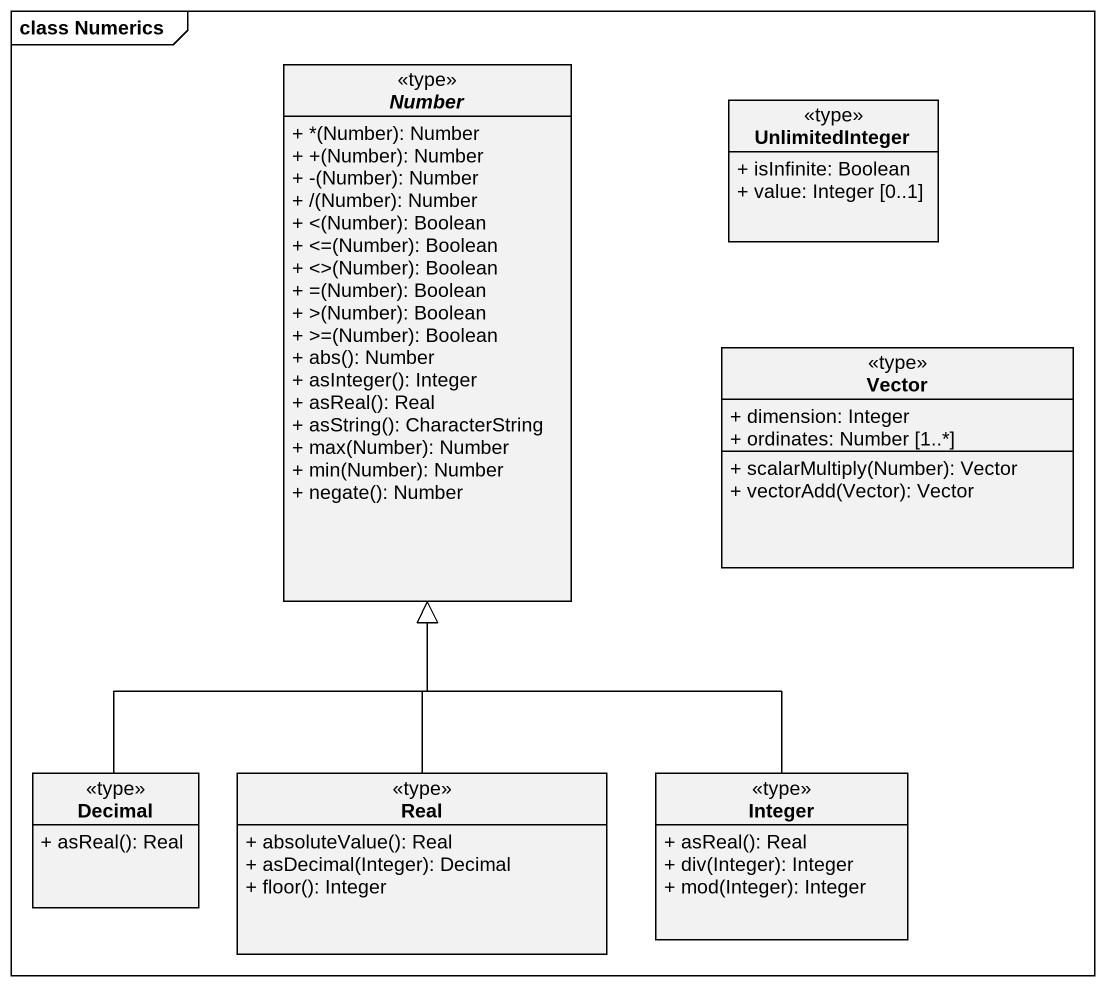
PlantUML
@startuml
mainframe class Numerics
hide circle
hide empty members
skinparam classAttributeIconSize 0
abstract class Number <<type>> {
  + *(Number): Number
  + +(Number): Number
  + -(Number): Number
  + /(Number): Number
  + <(Number): Boolean
  + <=(Number): Boolean
  + <>(Number): Boolean
  + =(Number): Boolean
  + >(Number): Boolean
  + >=(Number): Boolean
  + abs(): Number
  + asInteger(): Integer
  + asReal(): Real
  + asString(): CharacterString
  + max(Number): Number
  + min(Number): Number
  + negate(): Number
}
class UnlimitedInteger <<type>> {
  + isInfinite: Boolean
  + value: Integer [0..1]
}
class Vector <<type>> {
  + dimension: Integer
  + ordinates: Number [1..*]
  + scalarMultiply(Number): Vector
  + vectorAdd(Vector): Vector
}
class Decimal <<type>> {
  + asReal(): Real
}
class Real <<type>> {
  + absoluteValue(): Real
  + asDecimal(Integer): Decimal
  + floor(): Integer
}
class Integer <<type>> {
  + asReal(): Real
  + div(Integer): Integer
  + mod(Integer): Integer
}
Decimal -up-|> Number
Real -up-|> Number
Integer -up-|> Number
@enduml
